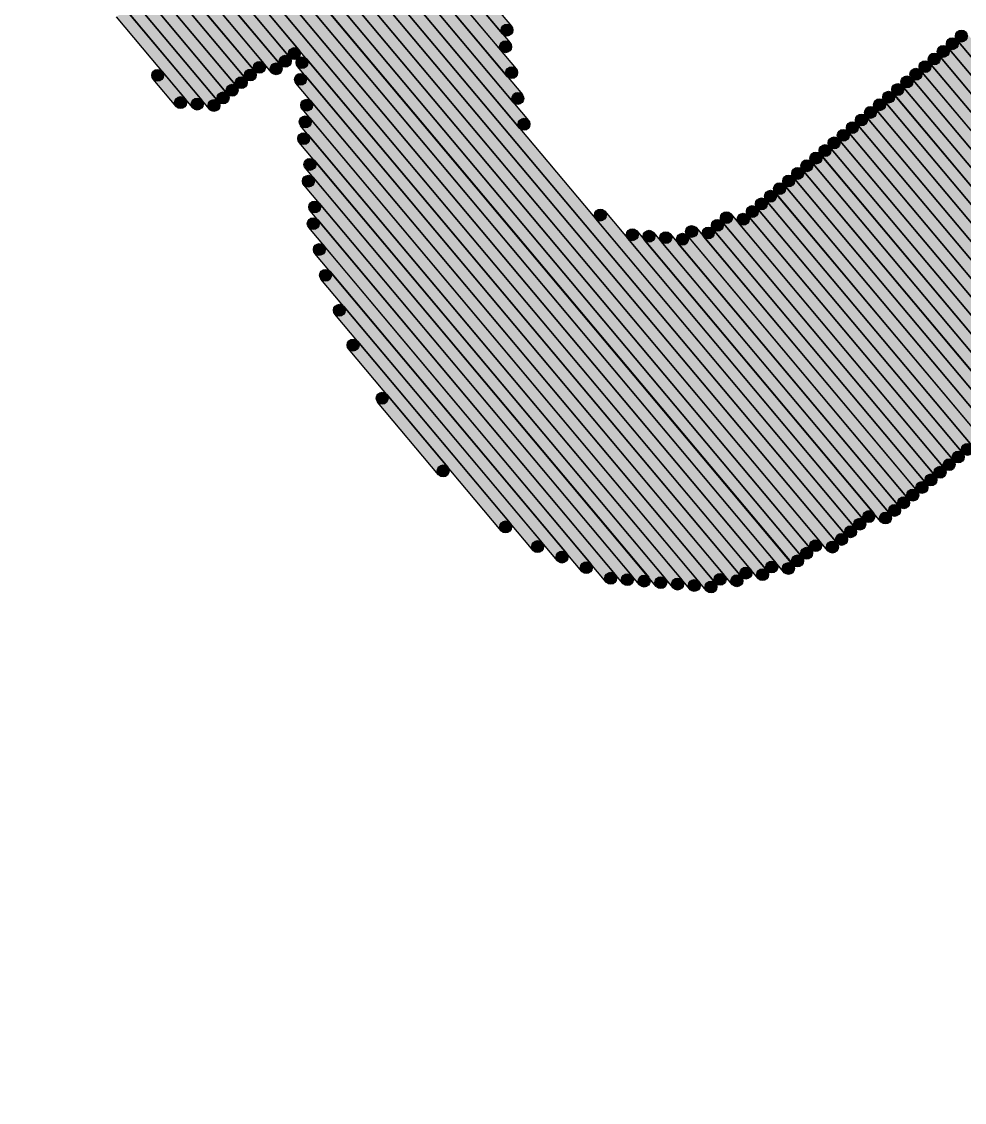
# Model space of a CAD drawing. Header units: millimetres. Extents: x -4 to 157, y -60 to 103.
# Drawn here: x 109.963 to 112.944, y -16.246 to -12.828 of the extents above; entities that cross this region are included whole.
import ezdxf

# ---------------------------------------------------------------- set-up
doc = ezdxf.new("R2010")
doc.units = ezdxf.units.MM
doc.layers.add('BottomSolder', color=6, linetype='Continuous', true_color=0xff00ff)
doc.layers.add('KeepOutLayer', color=6, linetype='Continuous', true_color=0xff00ff)

msp = doc.modelspace()

# ---------------------------------------------------------------- hatches: boundary and pattern name
at = {"layer": 'BottomSolder', "true_color": 0xff00ff}
for points in [[(110.5908, -11.8029), (110.6195, -11.7788), (111.5121, -12.8426), (111.4833, -12.8667)], [(110.5333, -11.851), (110.562, -11.8269), (111.527, -12.9772), (111.4982, -13.0013)], [(110.5619, -11.8271), (110.5906, -11.8029), (111.5075, -12.8955), (111.4788, -12.9196)], [(110.5045, -11.8753), (110.5332, -11.8512), (111.5464, -13.0588), (111.5176, -13.0829)], [(110.4757, -11.8994), (110.5044, -11.8753), (111.5659, -13.1404), (111.5372, -13.1645)], [(110.3654, -11.9431), (110.3942, -11.919), (112.5413, -14.4779), (112.5125, -14.502)], [(110.4182, -11.9478), (110.4469, -11.9237), (112.57, -14.4536), (112.5413, -14.4778)], [(110.4469, -11.9235), (110.4757, -11.8994), (112.5988, -14.4295), (112.57, -14.4536)], [(110.3366, -11.9671), (110.3653, -11.9429), (112.4882, -14.4732), (112.4595, -14.4974)], [(110.2792, -12.0154), (110.3079, -11.9913), (112.4309, -14.5214), (112.4021, -14.5456)], [(110.3079, -11.9913), (110.3366, -11.9671), (112.4597, -14.4973), (112.4309, -14.5214)], [(110.1973, -12.0349), (110.2261, -12.0107), (112.3493, -14.541), (112.3206, -14.5651)], [(110.2502, -12.0394), (110.279, -12.0153), (112.4022, -14.5455), (112.3734, -14.5696)], [(110.1399, -12.0831), (110.1686, -12.0589), (112.2676, -14.5603), (112.2389, -14.5844)], [(110.1687, -12.0591), (110.1974, -12.0349), (112.3205, -14.565), (112.2918, -14.5891)], [(110.1112, -12.1073), (110.1399, -12.0831), (110.8395, -12.917), (110.8108, -12.9411)], [(110.0006, -12.1509), (110.0294, -12.1268), (110.7291, -12.9606), (110.7004, -12.9847)], [(110.0296, -12.1268), (110.0583, -12.1026), (110.7821, -12.9652), (110.7533, -12.9893)], [(110.0825, -12.1313), (110.1113, -12.1072), (110.8108, -12.9411), (110.7821, -12.9652)], [(109.972, -12.1751), (110.0008, -12.1509), (110.7004, -12.9847), (110.6717, -13.0088)], [(109.9675, -12.2279), (109.9962, -12.2038), (110.6717, -13.0089), (110.6429, -13.033)], [(109.9627, -12.2808), (109.9915, -12.2567), (110.6429, -13.033), (110.6141, -13.0571)], [(110.0063, -12.3912), (110.035, -12.367), (110.6142, -13.0571), (110.5854, -13.0812)], [(110.1224, -12.5878), (110.1512, -12.5637), (110.5853, -13.0812), (110.5566, -13.1053)], [(110.2626, -12.8131), (110.2914, -12.789), (110.5326, -13.0767), (110.5038, -13.1008)], [(112.8915, -12.91), (112.9202, -12.8858), (113.5716, -13.6621), (113.5429, -13.6863)], [(112.9203, -12.8858), (112.949, -12.8616), (113.6005, -13.6381), (113.5718, -13.6622)], [(112.8628, -12.9342), (112.8916, -12.91), (113.5429, -13.6863), (113.5141, -13.7104)], [(110.8349, -12.9697), (110.8636, -12.9456), (112.239, -14.5844), (112.2102, -14.6086)], [(112.8342, -12.9583), (112.8629, -12.9341), (113.5143, -13.7103), (113.4855, -13.7345)], [(110.3785, -13.0099), (110.4072, -12.9857), (110.4797, -13.0719), (110.451, -13.096)], [(112.7766, -13.0064), (112.8053, -12.9823), (113.4567, -13.7587), (113.428, -13.7828)], [(112.8054, -12.9823), (112.8341, -12.9582), (113.4855, -13.7345), (113.4568, -13.7586)], [(110.8303, -13.0227), (110.859, -12.9985), (112.186, -14.5799), (112.1573, -14.6041)], [(112.7478, -13.0306), (112.7766, -13.0065), (113.428, -13.7828), (113.3993, -13.8069)], [(112.6902, -13.0789), (112.719, -13.0547), (113.3704, -13.8311), (113.3417, -13.8552)], [(112.7191, -13.0548), (112.7478, -13.0306), (113.3992, -13.8068), (113.3704, -13.8309)], [(110.8498, -13.1042), (110.8785, -13.0801), (112.1573, -14.6041), (112.1285, -14.6282)], [(112.6616, -13.1029), (112.6903, -13.0788), (113.3417, -13.8552), (113.313, -13.8793)], [(112.6328, -13.1272), (112.6616, -13.103), (113.3129, -13.8791), (113.2842, -13.9033)], [(110.8451, -13.1571), (110.8739, -13.133), (112.1044, -14.5994), (112.0756, -14.6235)], [(112.5753, -13.1754), (112.604, -13.1512), (113.2554, -13.9275), (113.2267, -13.9517)], [(112.604, -13.1512), (112.6327, -13.1271), (113.2841, -13.9033), (113.2554, -13.9275)], [(110.8405, -13.2101), (110.8692, -13.186), (112.0514, -14.5948), (112.0227, -14.619)], [(112.5465, -13.1996), (112.5753, -13.1754), (113.2267, -13.9517), (113.1979, -13.9758)], [(112.489, -13.2478), (112.5178, -13.2237), (113.1692, -13.9998), (113.1405, -14.024)], [(112.5177, -13.2236), (112.5465, -13.1994), (113.1978, -13.9758), (113.1691, -13.9999)], [(112.4602, -13.2718), (112.489, -13.2476), (113.1404, -14.024), (113.1116, -14.0481)], [(110.86, -13.2917), (110.8888, -13.2675), (111.9985, -14.5903), (111.9698, -14.6144)], [(112.4029, -13.3201), (112.4316, -13.296), (113.083, -14.0723), (113.0543, -14.0964)], [(112.4316, -13.296), (112.4603, -13.2718), (113.1116, -14.0482), (113.0828, -14.0723)], [(110.8555, -13.3446), (110.8842, -13.3205), (111.9458, -14.5855), (111.917, -14.6097)], [(112.3739, -13.3441), (112.4027, -13.32), (113.0542, -14.0965), (113.0254, -14.1207)], [(112.3451, -13.3683), (112.3738, -13.3441), (113.0254, -14.1204), (112.9967, -14.1445)], [(112.2878, -13.4166), (112.3165, -13.3925), (112.9679, -14.1689), (112.9391, -14.193)], [(112.3165, -13.3923), (112.3452, -13.3682), (112.9966, -14.1445), (112.9678, -14.1687)], [(110.8749, -13.4262), (110.9036, -13.4021), (111.8928, -14.5809), (111.8641, -14.605)], [(111.7784, -13.452), (111.8072, -13.4279), (112.6275, -14.4054), (112.5988, -14.4295)], [(112.259, -13.4407), (112.2878, -13.4166), (112.9391, -14.193), (112.9103, -14.2171)], [(110.8705, -13.4791), (110.8992, -13.455), (111.84, -14.5763), (111.8112, -14.6004)], [(112.1486, -13.4843), (112.1774, -13.4602), (112.8529, -14.2652), (112.8242, -14.2894)], [(112.1773, -13.4602), (112.206, -13.4361), (112.8816, -14.2412), (112.8529, -14.2653)], [(112.2302, -13.4648), (112.259, -13.4407), (112.9104, -14.2171), (112.8816, -14.2412)], [(111.8797, -13.5141), (111.9084, -13.4899), (112.6564, -14.3813), (112.6276, -14.4054)], [(111.9325, -13.5188), (111.9612, -13.4947), (112.7091, -14.3859), (112.6804, -14.41)], [(111.9853, -13.5234), (112.014, -13.4992), (112.7379, -14.3619), (112.7091, -14.386)], [(112.067, -13.5038), (112.0957, -13.4796), (112.7954, -14.3136), (112.7667, -14.3377)], [(112.1199, -13.5084), (112.1486, -13.4843), (112.8241, -14.2894), (112.7954, -14.3135)], [(110.8898, -13.5608), (110.9186, -13.5366), (111.7629, -14.543), (111.7342, -14.5671)], [(112.0383, -13.5282), (112.0671, -13.5041), (112.7666, -14.3376), (112.7379, -14.3618)], [(110.9093, -13.6423), (110.9381, -13.6181), (111.686, -14.5095), (111.6573, -14.5336)], [(110.9531, -13.7528), (110.9818, -13.7287), (111.609, -14.4763), (111.5802, -14.5004)], [(110.9966, -13.8631), (111.0254, -13.839), (111.5078, -14.4141), (111.479, -14.4382)], [(111.0885, -14.0311), (111.1173, -14.007), (111.3102, -14.2369), (111.2815, -14.261)]]:
    msp.add_hatch(color=6, dxfattribs=at).paths.add_polyline_path(points, flags=0)
h = msp.add_hatch(color=6, dxfattribs=at)
edge = h.paths.add_edge_path(flags=0)
edge.add_arc((111.4977, -12.8547), 0.0188, 0, 360)
h = msp.add_hatch(color=6, dxfattribs=at)
edge = h.paths.add_edge_path(flags=0)
edge.add_arc((112.9059, -12.8979), 0.0188, 0, 360)
h = msp.add_hatch(color=6, dxfattribs=at)
edge = h.paths.add_edge_path(flags=0)
edge.add_arc((112.9346, -12.8737), 0.0188, 0, 360)
h = msp.add_hatch(color=6, dxfattribs=at)
edge = h.paths.add_edge_path(flags=0)
edge.add_arc((110.8251, -12.929), 0.0188, 0, 360)
h = msp.add_hatch(color=6, dxfattribs=at)
edge = h.paths.add_edge_path(flags=0)
edge.add_arc((111.4931, -12.9075), 0.0188, 0, 360)
h = msp.add_hatch(color=6, dxfattribs=at)
edge = h.paths.add_edge_path(flags=0)
edge.add_arc((112.8772, -12.9221), 0.0188, 0, 360)
h = msp.add_hatch(color=6, dxfattribs=at)
edge = h.paths.add_edge_path(flags=0)
edge.add_arc((110.7148, -12.9726), 0.0188, 0, 360)
h = msp.add_hatch(color=6, dxfattribs=at)
edge = h.paths.add_edge_path(flags=0)
edge.add_arc((110.7964, -12.9531), 0.0188, 0, 360)
h = msp.add_hatch(color=6, dxfattribs=at)
edge = h.paths.add_edge_path(flags=0)
edge.add_arc((110.8493, -12.9576), 0.0188, 0, 360)
h = msp.add_hatch(color=6, dxfattribs=at)
edge = h.paths.add_edge_path(flags=0)
edge.add_arc((112.8197, -12.9702), 0.0188, 0, 360)
h = msp.add_hatch(color=6, dxfattribs=at)
edge = h.paths.add_edge_path(flags=0)
edge.add_arc((112.8485, -12.9462), 0.0188, 0, 360)
h = msp.add_hatch(color=6, dxfattribs=at)
edge = h.paths.add_edge_path(flags=0)
edge.add_arc((110.3929, -12.9978), 0.0188, 0, 360)
h = msp.add_hatch(color=6, dxfattribs=at)
edge = h.paths.add_edge_path(flags=0)
edge.add_arc((110.6861, -12.9967), 0.0188, 0, 360)
h = msp.add_hatch(color=6, dxfattribs=at)
edge = h.paths.add_edge_path(flags=0)
edge.add_arc((110.7677, -12.9772), 0.0188, 0, 360)
h = msp.add_hatch(color=6, dxfattribs=at)
edge = h.paths.add_edge_path(flags=0)
edge.add_arc((111.5126, -12.9892), 0.0188, 0, 360)
h = msp.add_hatch(color=6, dxfattribs=at)
edge = h.paths.add_edge_path(flags=0)
edge.add_arc((112.7909, -12.9944), 0.0188, 0, 360)
h = msp.add_hatch(color=6, dxfattribs=at)
edge = h.paths.add_edge_path(flags=0)
edge.add_arc((110.6573, -13.0209), 0.0188, 0, 360)
h = msp.add_hatch(color=6, dxfattribs=at)
edge = h.paths.add_edge_path(flags=0)
edge.add_arc((110.8447, -13.0106), 0.0188, 0, 360)
h = msp.add_hatch(color=6, dxfattribs=at)
edge = h.paths.add_edge_path(flags=0)
edge.add_arc((112.7334, -13.0427), 0.0188, 0, 360)
h = msp.add_hatch(color=6, dxfattribs=at)
edge = h.paths.add_edge_path(flags=0)
edge.add_arc((112.7622, -13.0186), 0.0188, 0, 360)
h = msp.add_hatch(color=6, dxfattribs=at)
edge = h.paths.add_edge_path(flags=0)
edge.add_arc((110.5998, -13.0691), 0.0188, 0, 360)
h = msp.add_hatch(color=6, dxfattribs=at)
edge = h.paths.add_edge_path(flags=0)
edge.add_arc((110.6285, -13.045), 0.0188, 0, 360)
h = msp.add_hatch(color=6, dxfattribs=at)
edge = h.paths.add_edge_path(flags=0)
edge.add_arc((111.532, -13.0708), 0.0188, 0, 360)
h = msp.add_hatch(color=6, dxfattribs=at)
edge = h.paths.add_edge_path(flags=0)
edge.add_arc((112.7046, -13.0668), 0.0188, 0, 360)
h = msp.add_hatch(color=6, dxfattribs=at)
edge = h.paths.add_edge_path(flags=0)
edge.add_arc((110.4653, -13.0839), 0.0188, 0, 360)
h = msp.add_hatch(color=6, dxfattribs=at)
edge = h.paths.add_edge_path(flags=0)
edge.add_arc((110.5182, -13.0887), 0.0188, 0, 360)
h = msp.add_hatch(color=6, dxfattribs=at)
edge = h.paths.add_edge_path(flags=0)
edge.add_arc((110.571, -13.0932), 0.0188, 0, 360)
h = msp.add_hatch(color=6, dxfattribs=at)
edge = h.paths.add_edge_path(flags=0)
edge.add_arc((110.8642, -13.0922), 0.0188, 0, 360)
h = msp.add_hatch(color=6, dxfattribs=at)
edge = h.paths.add_edge_path(flags=0)
edge.add_arc((112.6759, -13.0908), 0.0188, 0, 360)
h = msp.add_hatch(color=6, dxfattribs=at)
edge = h.paths.add_edge_path(flags=0)
edge.add_arc((110.8595, -13.145), 0.0188, 0, 360)
h = msp.add_hatch(color=6, dxfattribs=at)
edge = h.paths.add_edge_path(flags=0)
edge.add_arc((112.6184, -13.1392), 0.0188, 0, 360)
h = msp.add_hatch(color=6, dxfattribs=at)
edge = h.paths.add_edge_path(flags=0)
edge.add_arc((112.6472, -13.1151), 0.0188, 0, 360)
h = msp.add_hatch(color=6, dxfattribs=at)
edge = h.paths.add_edge_path(flags=0)
edge.add_arc((111.5516, -13.1525), 0.0188, 0, 360)
h = msp.add_hatch(color=6, dxfattribs=at)
edge = h.paths.add_edge_path(flags=0)
edge.add_arc((112.5897, -13.1633), 0.0188, 0, 360)
h = msp.add_hatch(color=6, dxfattribs=at)
edge = h.paths.add_edge_path(flags=0)
edge.add_arc((110.8548, -13.198), 0.0188, 0, 360)
h = msp.add_hatch(color=6, dxfattribs=at)
edge = h.paths.add_edge_path(flags=0)
edge.add_arc((112.5321, -13.2115), 0.0188, 0, 360)
h = msp.add_hatch(color=6, dxfattribs=at)
edge = h.paths.add_edge_path(flags=0)
edge.add_arc((112.5609, -13.1875), 0.0188, 0, 360)
h = msp.add_hatch(color=6, dxfattribs=at)
edge = h.paths.add_edge_path(flags=0)
edge.add_arc((112.5034, -13.2357), 0.0188, 0, 360)
h = msp.add_hatch(color=6, dxfattribs=at)
edge = h.paths.add_edge_path(flags=0)
edge.add_arc((110.8744, -13.2796), 0.0188, 0, 360)
h = msp.add_hatch(color=6, dxfattribs=at)
edge = h.paths.add_edge_path(flags=0)
edge.add_arc((112.4746, -13.2597), 0.0188, 0, 360)
h = msp.add_hatch(color=6, dxfattribs=at)
edge = h.paths.add_edge_path(flags=0)
edge.add_arc((112.4172, -13.3081), 0.0188, 0, 360)
h = msp.add_hatch(color=6, dxfattribs=at)
edge = h.paths.add_edge_path(flags=0)
edge.add_arc((112.4459, -13.2839), 0.0188, 0, 360)
h = msp.add_hatch(color=6, dxfattribs=at)
edge = h.paths.add_edge_path(flags=0)
edge.add_arc((110.8698, -13.3326), 0.0188, 0, 360)
h = msp.add_hatch(color=6, dxfattribs=at)
edge = h.paths.add_edge_path(flags=0)
edge.add_arc((112.3883, -13.3321), 0.0188, 0, 360)
h = msp.add_hatch(color=6, dxfattribs=at)
edge = h.paths.add_edge_path(flags=0)
edge.add_arc((112.3309, -13.3802), 0.0188, 0, 360)
h = msp.add_hatch(color=6, dxfattribs=at)
edge = h.paths.add_edge_path(flags=0)
edge.add_arc((112.3595, -13.3562), 0.0188, 0, 360)
h = msp.add_hatch(color=6, dxfattribs=at)
edge = h.paths.add_edge_path(flags=0)
edge.add_arc((110.8893, -13.4142), 0.0188, 0, 360)
h = msp.add_hatch(color=6, dxfattribs=at)
edge = h.paths.add_edge_path(flags=0)
edge.add_arc((112.3021, -13.4045), 0.0188, 0, 360)
h = msp.add_hatch(color=6, dxfattribs=at)
edge = h.paths.add_edge_path(flags=0)
edge.add_arc((111.7928, -13.4399), 0.0188, 0, 360)
h = msp.add_hatch(color=6, dxfattribs=at)
edge = h.paths.add_edge_path(flags=0)
edge.add_arc((112.1916, -13.4481), 0.0188, 0, 360)
h = msp.add_hatch(color=6, dxfattribs=at)
edge = h.paths.add_edge_path(flags=0)
edge.add_arc((112.2446, -13.4528), 0.0188, 0, 360)
h = msp.add_hatch(color=6, dxfattribs=at)
edge = h.paths.add_edge_path(flags=0)
edge.add_arc((112.2734, -13.4286), 0.0188, 0, 360)
h = msp.add_hatch(color=6, dxfattribs=at)
edge = h.paths.add_edge_path(flags=0)
edge.add_arc((110.8849, -13.467), 0.0188, 0, 360)
h = msp.add_hatch(color=6, dxfattribs=at)
edge = h.paths.add_edge_path(flags=0)
edge.add_arc((112.163, -13.4723), 0.0188, 0, 360)
h = msp.add_hatch(color=6, dxfattribs=at)
edge = h.paths.add_edge_path(flags=0)
edge.add_arc((111.894, -13.502), 0.0188, 0, 360)
h = msp.add_hatch(color=6, dxfattribs=at)
edge = h.paths.add_edge_path(flags=0)
edge.add_arc((111.9468, -13.5068), 0.0188, 0, 360)
h = msp.add_hatch(color=6, dxfattribs=at)
edge = h.paths.add_edge_path(flags=0)
edge.add_arc((111.9997, -13.5113), 0.0188, 0, 360)
h = msp.add_hatch(color=6, dxfattribs=at)
edge = h.paths.add_edge_path(flags=0)
edge.add_arc((112.0527, -13.5161), 0.0188, 0, 360)
h = msp.add_hatch(color=6, dxfattribs=at)
edge = h.paths.add_edge_path(flags=0)
edge.add_arc((112.0814, -13.4917), 0.0188, 0, 360)
h = msp.add_hatch(color=6, dxfattribs=at)
edge = h.paths.add_edge_path(flags=0)
edge.add_arc((112.1342, -13.4964), 0.0188, 0, 360)
h = msp.add_hatch(color=6, dxfattribs=at)
edge = h.paths.add_edge_path(flags=0)
edge.add_arc((110.9042, -13.5487), 0.0188, 0, 360)
h = msp.add_hatch(color=6, dxfattribs=at)
edge = h.paths.add_edge_path(flags=0)
edge.add_arc((110.9237, -13.6302), 0.0188, 0, 360)
h = msp.add_hatch(color=6, dxfattribs=at)
edge = h.paths.add_edge_path(flags=0)
edge.add_arc((110.9675, -13.7408), 0.0188, 0, 360)
h = msp.add_hatch(color=6, dxfattribs=at)
edge = h.paths.add_edge_path(flags=0)
edge.add_arc((111.011, -13.8511), 0.0188, 0, 360)
h = msp.add_hatch(color=6, dxfattribs=at)
edge = h.paths.add_edge_path(flags=0)
edge.add_arc((111.1029, -14.0191), 0.0188, 0, 360)
h = msp.add_hatch(color=6, dxfattribs=at)
edge = h.paths.add_edge_path(flags=0)
edge.add_arc((112.9247, -14.205), 0.0188, 0, 360)
h = msp.add_hatch(color=6, dxfattribs=at)
edge = h.paths.add_edge_path(flags=0)
edge.add_arc((112.9535, -14.181), 0.0188, 0, 360)
h = msp.add_hatch(color=6, dxfattribs=at)
edge = h.paths.add_edge_path(flags=0)
edge.add_arc((112.896, -14.2292), 0.0188, 0, 360)
h = msp.add_hatch(color=6, dxfattribs=at)
edge = h.paths.add_edge_path(flags=0)
edge.add_arc((111.2958, -14.2489), 0.0188, 0, 360)
h = msp.add_hatch(color=6, dxfattribs=at)
edge = h.paths.add_edge_path(flags=0)
edge.add_arc((112.8672, -14.2533), 0.0188, 0, 360)
h = msp.add_hatch(color=6, dxfattribs=at)
edge = h.paths.add_edge_path(flags=0)
edge.add_arc((112.8097, -14.3015), 0.0188, 0, 360)
h = msp.add_hatch(color=6, dxfattribs=at)
edge = h.paths.add_edge_path(flags=0)
edge.add_arc((112.8385, -14.2773), 0.0188, 0, 360)
h = msp.add_hatch(color=6, dxfattribs=at)
edge = h.paths.add_edge_path(flags=0)
edge.add_arc((112.781, -14.3256), 0.0188, 0, 360)
h = msp.add_hatch(color=6, dxfattribs=at)
edge = h.paths.add_edge_path(flags=0)
edge.add_arc((112.7235, -14.3739), 0.0188, 0, 360)
h = msp.add_hatch(color=6, dxfattribs=at)
edge = h.paths.add_edge_path(flags=0)
edge.add_arc((112.7522, -14.3497), 0.0188, 0, 360)
h = msp.add_hatch(color=6, dxfattribs=at)
edge = h.paths.add_edge_path(flags=0)
edge.add_arc((112.642, -14.3933), 0.0188, 0, 360)
h = msp.add_hatch(color=6, dxfattribs=at)
edge = h.paths.add_edge_path(flags=0)
edge.add_arc((112.6947, -14.398), 0.0188, 0, 360)
h = msp.add_hatch(color=6, dxfattribs=at)
edge = h.paths.add_edge_path(flags=0)
edge.add_arc((111.4934, -14.4261), 0.0188, 0, 360)
h = msp.add_hatch(color=6, dxfattribs=at)
edge = h.paths.add_edge_path(flags=0)
edge.add_arc((112.5844, -14.4415), 0.0188, 0, 360)
h = msp.add_hatch(color=6, dxfattribs=at)
edge = h.paths.add_edge_path(flags=0)
edge.add_arc((112.6132, -14.4175), 0.0188, 0, 360)
h = msp.add_hatch(color=6, dxfattribs=at)
edge = h.paths.add_edge_path(flags=0)
edge.add_arc((112.5556, -14.4657), 0.0188, 0, 360)
h = msp.add_hatch(color=6, dxfattribs=at)
edge = h.paths.add_edge_path(flags=0)
edge.add_arc((111.5946, -14.4883), 0.0188, 0, 360)
h = msp.add_hatch(color=6, dxfattribs=at)
edge = h.paths.add_edge_path(flags=0)
edge.add_arc((112.4453, -14.5094), 0.0188, 0, 360)
h = msp.add_hatch(color=6, dxfattribs=at)
edge = h.paths.add_edge_path(flags=0)
edge.add_arc((112.4738, -14.4853), 0.0188, 0, 360)
h = msp.add_hatch(color=6, dxfattribs=at)
edge = h.paths.add_edge_path(flags=0)
edge.add_arc((112.5269, -14.49), 0.0188, 0, 360)
h = msp.add_hatch(color=6, dxfattribs=at)
edge = h.paths.add_edge_path(flags=0)
edge.add_arc((111.6716, -14.5216), 0.0188, 0, 360)
h = msp.add_hatch(color=6, dxfattribs=at)
edge = h.paths.add_edge_path(flags=0)
edge.add_arc((112.4165, -14.5335), 0.0188, 0, 360)
h = msp.add_hatch(color=6, dxfattribs=at)
edge = h.paths.add_edge_path(flags=0)
edge.add_arc((111.7486, -14.5551), 0.0188, 0, 360)
h = msp.add_hatch(color=6, dxfattribs=at)
edge = h.paths.add_edge_path(flags=0)
edge.add_arc((112.2533, -14.5723), 0.0188, 0, 360)
h = msp.add_hatch(color=6, dxfattribs=at)
edge = h.paths.add_edge_path(flags=0)
edge.add_arc((112.3061, -14.5771), 0.0188, 0, 360)
h = msp.add_hatch(color=6, dxfattribs=at)
edge = h.paths.add_edge_path(flags=0)
edge.add_arc((112.3349, -14.553), 0.0188, 0, 360)
h = msp.add_hatch(color=6, dxfattribs=at)
edge = h.paths.add_edge_path(flags=0)
edge.add_arc((112.3878, -14.5576), 0.0188, 0, 360)
h = msp.add_hatch(color=6, dxfattribs=at)
edge = h.paths.add_edge_path(flags=0)
edge.add_arc((111.8256, -14.5884), 0.0188, 0, 360)
h = msp.add_hatch(color=6, dxfattribs=at)
edge = h.paths.add_edge_path(flags=0)
edge.add_arc((111.8785, -14.593), 0.0188, 0, 360)
h = msp.add_hatch(color=6, dxfattribs=at)
edge = h.paths.add_edge_path(flags=0)
edge.add_arc((111.9314, -14.5976), 0.0188, 0, 360)
h = msp.add_hatch(color=6, dxfattribs=at)
edge = h.paths.add_edge_path(flags=0)
edge.add_arc((111.9842, -14.6023), 0.0188, 0, 360)
h = msp.add_hatch(color=6, dxfattribs=at)
edge = h.paths.add_edge_path(flags=0)
edge.add_arc((112.0371, -14.6069), 0.0188, 0, 360)
h = msp.add_hatch(color=6, dxfattribs=at)
edge = h.paths.add_edge_path(flags=0)
edge.add_arc((112.09, -14.6114), 0.0188, 0, 360)
h = msp.add_hatch(color=6, dxfattribs=at)
edge = h.paths.add_edge_path(flags=0)
edge.add_arc((112.1716, -14.592), 0.0188, 0, 360)
h = msp.add_hatch(color=6, dxfattribs=at)
edge = h.paths.add_edge_path(flags=0)
edge.add_arc((112.2246, -14.5965), 0.0188, 0, 360)
h = msp.add_hatch(color=6, dxfattribs=at)
edge = h.paths.add_edge_path(flags=0)
edge.add_arc((112.1429, -14.6161), 0.0188, 0, 360)

# ---------------------------------------------------------------- linework, layer by layer
at = {"layer": 'BottomSolder', "color": 6, "true_color": 0xff00ff}
for p, q in [((110.6195, -11.7788), (111.5121, -12.8426)), ((111.4788, -12.9196), (110.5619, -11.8271)), ((110.562, -11.8269), (111.527, -12.9772)), ((110.5906, -11.8029), (111.5075, -12.8955)), ((111.4833, -12.8667), (110.5908, -11.8029)), ((110.5332, -11.8512), (111.5464, -13.0588)), ((111.4982, -13.0013), (110.5333, -11.851)), ((110.5044, -11.8753), (111.5659, -13.1404)), ((111.5176, -13.0829), (110.5045, -11.8753)), ((110.3942, -11.919), (112.5413, -14.4779)), ((112.57, -14.4536), (110.4469, -11.9235)), ((110.4469, -11.9237), (112.57, -14.4536)), ((111.5372, -13.1645), (110.4757, -11.8994)), ((110.4757, -11.8994), (112.5988, -14.4295)), ((110.3653, -11.9429), (112.4882, -14.4732)), ((112.5125, -14.502), (110.3654, -11.9431)), ((112.5413, -14.4778), (110.4182, -11.9478)), ((112.4309, -14.5214), (110.3079, -11.9913)), ((110.3079, -11.9913), (112.4309, -14.5214)), ((112.4595, -14.4974), (110.3366, -11.9671)), ((110.3366, -11.9671), (112.4597, -14.4973)), ((110.2261, -12.0107), (112.3493, -14.541)), ((110.279, -12.0153), (112.4022, -14.5455)), ((112.4021, -14.5456), (110.2792, -12.0154)), ((110.1686, -12.0589), (112.2676, -14.5603)), ((112.2918, -14.5891), (110.1687, -12.0591)), ((112.3206, -14.5651), (110.1973, -12.0349)), ((110.1974, -12.0349), (112.3205, -14.565)), ((112.3734, -14.5696), (110.2502, -12.0394)), ((112.2389, -14.5844), (110.1399, -12.0831)), ((110.1399, -12.0831), (110.8395, -12.917)), ((110.0294, -12.1268), (110.7291, -12.9606)), ((110.7533, -12.9893), (110.0296, -12.1268)), ((110.0583, -12.1026), (110.7821, -12.9652)), ((110.7821, -12.9652), (110.0825, -12.1313)), ((110.8108, -12.9411), (110.1112, -12.1073)), ((110.1113, -12.1072), (110.8108, -12.9411)), ((110.7004, -12.9847), (110.0006, -12.1509)), ((110.0008, -12.1509), (110.7004, -12.9847)), ((110.6717, -13.0088), (109.972, -12.1751)), ((109.9962, -12.2038), (110.6717, -13.0089)), ((110.6429, -13.033), (109.9675, -12.2279)), ((109.9915, -12.2567), (110.6429, -13.033)), ((110.6141, -13.0571), (109.9627, -12.2808)), ((110.035, -12.367), (110.6142, -13.0571)), ((110.5854, -13.0812), (110.0063, -12.3912)), ((110.1512, -12.5637), (110.5853, -13.0812)), ((110.5566, -13.1053), (110.1224, -12.5878)), ((110.5038, -13.1008), (110.2626, -12.8131)), ((110.2914, -12.789), (110.5326, -13.0767)), ((111.5121, -12.8426), (111.4833, -12.8667)), ((112.8915, -12.91), (112.9202, -12.8858)), ((112.9202, -12.8858), (113.5716, -13.6621)), ((112.9203, -12.8858), (112.949, -12.8616)), ((113.5718, -13.6622), (112.9203, -12.8858)), ((110.8395, -12.917), (110.8108, -12.9411)), ((111.5075, -12.8955), (111.4788, -12.9196)), ((112.8628, -12.9342), (112.8916, -12.91)), ((113.5429, -13.6863), (112.8915, -12.91)), ((112.8916, -12.91), (113.5429, -13.6863)), ((110.8108, -12.9411), (110.7821, -12.9652)), ((110.8349, -12.9697), (110.8636, -12.9456)), ((110.8636, -12.9456), (112.239, -14.5844)), ((112.8342, -12.9583), (112.8629, -12.9341)), ((113.5141, -13.7104), (112.8628, -12.9342)), ((112.8629, -12.9341), (113.5143, -13.7103)), ((110.3785, -13.0099), (110.4072, -12.9857)), ((110.4072, -12.9857), (110.4797, -13.0719)), ((110.7004, -12.9847), (110.6717, -13.0088)), ((110.7291, -12.9606), (110.7004, -12.9847)), ((110.7821, -12.9652), (110.7533, -12.9893)), ((112.2102, -14.6086), (110.8349, -12.9697)), ((111.527, -12.9772), (111.4982, -13.0013)), ((112.7766, -13.0064), (112.8053, -12.9823)), ((112.8053, -12.9823), (113.4567, -13.7587)), ((112.8054, -12.9823), (112.8341, -12.9582)), ((113.4568, -13.7586), (112.8054, -12.9823)), ((112.8341, -12.9582), (113.4855, -13.7345)), ((113.4855, -13.7345), (112.8342, -12.9583)), ((110.451, -13.096), (110.3785, -13.0099)), ((110.6717, -13.0089), (110.6429, -13.033)), ((110.8303, -13.0227), (110.859, -12.9985)), ((112.1573, -14.6041), (110.8303, -13.0227)), ((110.859, -12.9985), (112.186, -14.5799)), ((112.7478, -13.0306), (112.7766, -13.0065)), ((113.428, -13.7828), (112.7766, -13.0064)), ((112.7766, -13.0065), (113.428, -13.7828)), ((110.6142, -13.0571), (110.5854, -13.0812)), ((110.6429, -13.033), (110.6141, -13.0571)), ((112.6902, -13.0789), (112.719, -13.0547)), ((112.719, -13.0547), (113.3704, -13.8311)), ((112.7191, -13.0548), (112.7478, -13.0306)), ((113.3704, -13.8309), (112.7191, -13.0548)), ((113.3993, -13.8069), (112.7478, -13.0306)), ((112.7478, -13.0306), (113.3992, -13.8068)), ((110.4797, -13.0719), (110.451, -13.096)), ((110.5326, -13.0767), (110.5038, -13.1008)), ((110.5853, -13.0812), (110.5566, -13.1053)), ((110.8498, -13.1042), (110.8785, -13.0801)), ((110.8785, -13.0801), (112.1573, -14.6041)), ((111.5464, -13.0588), (111.5176, -13.0829)), ((112.6616, -13.1029), (112.6903, -13.0788)), ((113.3417, -13.8552), (112.6902, -13.0789)), ((112.6903, -13.0788), (113.3417, -13.8552)), ((112.1285, -14.6282), (110.8498, -13.1042)), ((112.6328, -13.1272), (112.6616, -13.103)), ((113.313, -13.8793), (112.6616, -13.1029)), ((112.6616, -13.103), (113.3129, -13.8791)), ((110.8451, -13.1571), (110.8739, -13.133)), ((112.0756, -14.6235), (110.8451, -13.1571)), ((110.8739, -13.133), (112.1044, -14.5994)), ((111.5659, -13.1404), (111.5372, -13.1645)), ((112.5753, -13.1754), (112.604, -13.1512)), ((112.604, -13.1512), (112.6327, -13.1271)), ((113.2554, -13.9275), (112.604, -13.1512)), ((112.604, -13.1512), (113.2554, -13.9275)), ((112.6327, -13.1271), (113.2841, -13.9033)), ((113.2842, -13.9033), (112.6328, -13.1272)), ((110.8405, -13.2101), (110.8692, -13.186)), ((110.8692, -13.186), (112.0514, -14.5948)), ((112.5465, -13.1996), (112.5753, -13.1754)), ((113.2267, -13.9517), (112.5753, -13.1754)), ((112.5753, -13.1754), (113.2267, -13.9517)), ((112.0227, -14.619), (110.8405, -13.2101)), ((112.489, -13.2478), (112.5178, -13.2237)), ((112.5177, -13.2236), (112.5465, -13.1994)), ((113.1691, -13.9999), (112.5177, -13.2236)), ((112.5178, -13.2237), (113.1692, -13.9998)), ((112.5465, -13.1994), (113.1978, -13.9758)), ((113.1979, -13.9758), (112.5465, -13.1996)), ((112.4602, -13.2718), (112.489, -13.2476)), ((112.489, -13.2476), (113.1404, -14.024)), ((113.1405, -14.024), (112.489, -13.2478)), ((110.86, -13.2917), (110.8888, -13.2675)), ((111.9698, -14.6144), (110.86, -13.2917)), ((110.8888, -13.2675), (111.9985, -14.5903)), ((112.4029, -13.3201), (112.4316, -13.296)), ((112.4316, -13.296), (112.4603, -13.2718)), ((113.0828, -14.0723), (112.4316, -13.296)), ((112.4316, -13.296), (113.083, -14.0723)), ((113.1116, -14.0481), (112.4602, -13.2718)), ((112.4603, -13.2718), (113.1116, -14.0482)), ((110.8555, -13.3446), (110.8842, -13.3205)), ((110.8842, -13.3205), (111.9458, -14.5855)), ((112.3739, -13.3441), (112.4027, -13.32)), ((112.4027, -13.32), (113.0542, -14.0965)), ((113.0543, -14.0964), (112.4029, -13.3201)), ((111.917, -14.6097), (110.8555, -13.3446)), ((112.3451, -13.3683), (112.3738, -13.3441)), ((112.3738, -13.3441), (113.0254, -14.1204)), ((113.0254, -14.1207), (112.3739, -13.3441)), ((112.2878, -13.4166), (112.3165, -13.3925)), ((112.3165, -13.3923), (112.3452, -13.3682)), ((112.9678, -14.1687), (112.3165, -13.3923)), ((112.3165, -13.3925), (112.9679, -14.1689)), ((112.9967, -14.1445), (112.3451, -13.3683)), ((112.3452, -13.3682), (112.9966, -14.1445)), ((110.8749, -13.4262), (110.9036, -13.4021)), ((111.8641, -14.605), (110.8749, -13.4262)), ((110.9036, -13.4021), (111.8928, -14.5809)), ((111.7784, -13.452), (111.8072, -13.4279)), ((111.8072, -13.4279), (112.6275, -14.4054)), ((112.259, -13.4407), (112.2878, -13.4166)), ((112.9391, -14.193), (112.2878, -13.4166)), ((112.2878, -13.4166), (112.9391, -14.193)), ((110.8705, -13.4791), (110.8992, -13.455)), ((110.8992, -13.455), (111.84, -14.5763)), ((112.5988, -14.4295), (111.7784, -13.452)), ((112.1486, -13.4843), (112.1774, -13.4602)), ((112.1773, -13.4602), (112.206, -13.4361)), ((112.8529, -14.2653), (112.1773, -13.4602)), ((112.1774, -13.4602), (112.8529, -14.2652)), ((112.206, -13.4361), (112.8816, -14.2412)), ((112.2302, -13.4648), (112.259, -13.4407)), ((112.8816, -14.2412), (112.2302, -13.4648)), ((112.9103, -14.2171), (112.259, -13.4407)), ((112.259, -13.4407), (112.9104, -14.2171)), ((111.8112, -14.6004), (110.8705, -13.4791)), ((111.8797, -13.5141), (111.9084, -13.4899)), ((111.9084, -13.4899), (112.6564, -14.3813)), ((111.9325, -13.5188), (111.9612, -13.4947)), ((111.9612, -13.4947), (112.7091, -14.3859)), ((111.9853, -13.5234), (112.014, -13.4992)), ((112.014, -13.4992), (112.7379, -14.3619)), ((112.067, -13.5038), (112.0957, -13.4796)), ((112.0957, -13.4796), (112.7954, -14.3136)), ((112.1199, -13.5084), (112.1486, -13.4843)), ((112.8242, -14.2894), (112.1486, -13.4843)), ((112.1486, -13.4843), (112.8241, -14.2894)), ((110.8898, -13.5608), (110.9186, -13.5366)), ((110.9186, -13.5366), (111.7629, -14.543)), ((112.6276, -14.4054), (111.8797, -13.5141)), ((112.6804, -14.41), (111.9325, -13.5188)), ((112.7091, -14.386), (111.9853, -13.5234)), ((112.0383, -13.5282), (112.0671, -13.5041)), ((112.7379, -14.3618), (112.0383, -13.5282)), ((112.7667, -14.3377), (112.067, -13.5038)), ((112.0671, -13.5041), (112.7666, -14.3376)), ((112.7954, -14.3135), (112.1199, -13.5084)), ((111.7342, -14.5671), (110.8898, -13.5608)), ((110.9093, -13.6423), (110.9381, -13.6181)), ((110.9381, -13.6181), (111.686, -14.5095)), ((111.6573, -14.5336), (110.9093, -13.6423)), ((110.9531, -13.7528), (110.9818, -13.7287)), ((110.9818, -13.7287), (111.609, -14.4763)), ((111.5802, -14.5004), (110.9531, -13.7528)), ((110.9966, -13.8631), (111.0254, -13.839)), ((111.0254, -13.839), (111.5078, -14.4141)), ((111.479, -14.4382), (110.9966, -13.8631)), ((111.0885, -14.0311), (111.1173, -14.007)), ((111.1173, -14.007), (111.3102, -14.2369)), ((111.2815, -14.261), (111.0885, -14.0311)), ((112.9679, -14.1689), (112.9391, -14.193)), ((112.9104, -14.2171), (112.8816, -14.2412)), ((112.9391, -14.193), (112.9103, -14.2171)), ((111.3102, -14.2369), (111.2815, -14.261)), ((112.8816, -14.2412), (112.8529, -14.2653)), ((112.8529, -14.2652), (112.8242, -14.2894)), ((112.7954, -14.3136), (112.7667, -14.3377)), ((112.8241, -14.2894), (112.7954, -14.3135)), ((112.7666, -14.3376), (112.7379, -14.3618)), ((112.6564, -14.3813), (112.6276, -14.4054)), ((112.7091, -14.3859), (112.6804, -14.41)), ((112.7379, -14.3619), (112.7091, -14.386)), ((111.5078, -14.4141), (111.479, -14.4382)), ((112.6275, -14.4054), (112.5988, -14.4295)), ((112.57, -14.4536), (112.5413, -14.4778)), ((112.5988, -14.4295), (112.57, -14.4536)), ((111.609, -14.4763), (111.5802, -14.5004)), ((112.4882, -14.4732), (112.4595, -14.4974)), ((112.5413, -14.4779), (112.5125, -14.502)), ((111.686, -14.5095), (111.6573, -14.5336)), ((112.4309, -14.5214), (112.4021, -14.5456)), ((112.4597, -14.4973), (112.4309, -14.5214)), ((111.7629, -14.543), (111.7342, -14.5671)), ((112.2676, -14.5603), (112.2389, -14.5844)), ((112.3493, -14.541), (112.3206, -14.5651)), ((112.4022, -14.5455), (112.3734, -14.5696)), ((111.84, -14.5763), (111.8112, -14.6004)), ((111.8928, -14.5809), (111.8641, -14.605)), ((111.9458, -14.5855), (111.917, -14.6097)), ((111.9985, -14.5903), (111.9698, -14.6144)), ((112.0514, -14.5948), (112.0227, -14.619)), ((112.186, -14.5799), (112.1573, -14.6041)), ((112.239, -14.5844), (112.2102, -14.6086)), ((112.3205, -14.565), (112.2918, -14.5891)), ((112.1044, -14.5994), (112.0756, -14.6235)), ((112.1573, -14.6041), (112.1285, -14.6282))]:
    msp.add_line(p, q, dxfattribs=at)
at = {"layer": 'BottomSolder'}
for centre in [(111.4977, -12.8547), (112.9059, -12.8979), (112.9346, -12.8737), (110.8251, -12.929), (111.4931, -12.9075), (112.8772, -12.9221), (110.7148, -12.9726), (110.7964, -12.9531), (110.8493, -12.9576), (112.8197, -12.9702), (112.8485, -12.9462), (110.3929, -12.9978), (110.6861, -12.9967), (110.7677, -12.9772), (111.5126, -12.9892), (112.7909, -12.9944), (110.6573, -13.0209), (110.8447, -13.0106), (112.7334, -13.0427), (112.7622, -13.0186), (110.5998, -13.0691), (110.6285, -13.045), (111.532, -13.0708), (112.7046, -13.0668), (110.4653, -13.0839), (110.5182, -13.0887), (110.571, -13.0932), (110.8642, -13.0922), (112.6759, -13.0908), (110.8595, -13.145), (112.6184, -13.1392), (112.6472, -13.1151), (111.5516, -13.1525), (112.5897, -13.1633), (110.8548, -13.198), (112.5321, -13.2115), (112.5609, -13.1875), (112.5034, -13.2357), (110.8744, -13.2796), (112.4746, -13.2597), (112.4172, -13.3081), (112.4459, -13.2839), (110.8698, -13.3326), (112.3883, -13.3321), (112.3309, -13.3802), (112.3595, -13.3562), (110.8893, -13.4142), (112.3021, -13.4045), (111.7928, -13.4399), (112.1916, -13.4481), (112.2446, -13.4528), (112.2734, -13.4286), (110.8849, -13.467), (112.163, -13.4723), (111.894, -13.502), (111.9468, -13.5068), (111.9997, -13.5113), (112.0527, -13.5161), (112.0814, -13.4917), (112.1342, -13.4964), (110.9042, -13.5487), (110.9237, -13.6302), (110.9675, -13.7408), (111.011, -13.8511), (111.1029, -14.0191), (112.9247, -14.205), (112.9535, -14.181), (112.896, -14.2292), (111.2958, -14.2489), (112.8672, -14.2533), (112.8097, -14.3015), (112.8385, -14.2773), (112.781, -14.3256), (112.7235, -14.3739), (112.7522, -14.3497), (112.642, -14.3933), (112.6947, -14.398), (111.4934, -14.4261), (112.5844, -14.4415), (112.6132, -14.4175), (112.5556, -14.4657), (111.5946, -14.4883), (112.4453, -14.5094), (112.4738, -14.4853), (112.5269, -14.49), (111.6716, -14.5216), (112.4165, -14.5335), (111.7486, -14.5551), (112.2533, -14.5723), (112.3061, -14.5771), (112.3349, -14.553), (112.3878, -14.5576), (111.8256, -14.5884), (111.8785, -14.593), (111.9314, -14.5976), (111.9842, -14.6023), (112.0371, -14.6069), (112.09, -14.6114), (112.1716, -14.592), (112.2246, -14.5965), (112.1429, -14.6161)]:
    msp.add_circle(centre, 0.0188, dxfattribs=at)
at = {"layer": 'KeepOutLayer'}
msp.add_lwpolyline([(122.2126, -14.3701, 0.8, 0.8, -0.414214), (112.3701, -24.2126, 0.8, 0.8, 0)], format="xyseb", dxfattribs=at)

doc.saveas('drawing.dxf')
